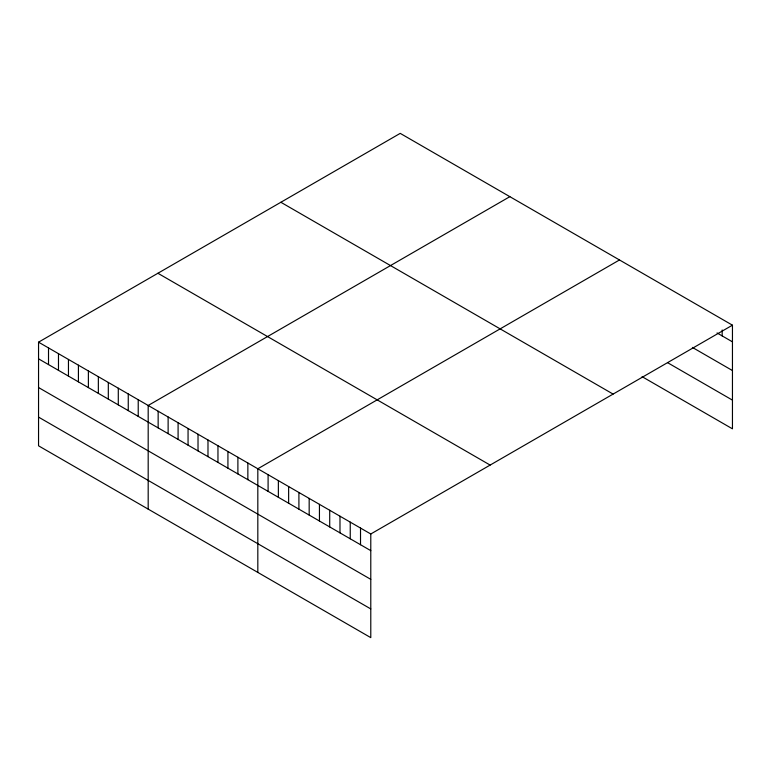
<?xml version="1.0" encoding="UTF-8"?>
<svg xmlns="http://www.w3.org/2000/svg" width="771" height="771" viewBox="0 0 771 771"><rect width="100%" height="100%" fill="white"/><g stroke="black" fill="none" stroke-linecap="round" stroke-linejoin="round"><path stroke-width="1.16" d="M38.55 342.17L370.784 533.985L370.784 637.636L38.55 445.821L38.55 342.17L400.216 133.364L732.45 325.179L732.45 428.83L642.079 376.653M509.853 196.663L148.186 405.469L148.186 509.12M619.489 259.962L257.822 468.768L257.822 572.419M370.784 533.985L732.45 325.179M717.049 332.947L732.45 341.842M692.397 347.422L732.45 370.552M667.753 362.775L732.45 400.12M280.866 202.272L613.099 394.087M157.901 273.262L490.134 465.077M38.55 358.833L370.784 550.648M38.55 387.534L370.784 579.349M38.55 417.111L370.784 608.926M722.176 329.969L722.176 335.915M360.52 528.058L360.52 544.721M350.246 522.131L350.246 538.784M339.982 516.204L339.982 532.857M329.709 510.267L329.709 526.93M319.445 504.34L319.445 521.003M309.171 498.413L309.171 515.076M298.907 492.486L298.907 509.149M288.633 486.559L288.633 503.212M278.37 480.622L278.37 497.285M268.096 474.695L268.096 491.358M247.857 463.014L247.857 479.678M237.892 457.261L237.892 473.924M227.927 451.507L227.927 468.17M217.962 445.754L217.962 462.407M207.987 440L207.987 456.654M198.022 434.246L198.022 450.9M188.057 428.483L188.057 445.146M178.091 422.73L178.091 439.393M168.126 416.976L168.126 433.639M158.151 411.222L158.151 427.886M138.221 399.715L138.221 416.379M128.256 393.962L128.256 410.625M118.291 388.208L118.291 404.871M108.316 382.455L108.316 399.108M98.351 376.701L98.351 393.355M88.386 370.938L88.386 387.601M78.42 365.184L78.42 381.847M68.455 359.431L68.455 376.094M58.48 353.677L58.48 370.34M48.515 347.923L48.515 364.587"/></g></svg>
